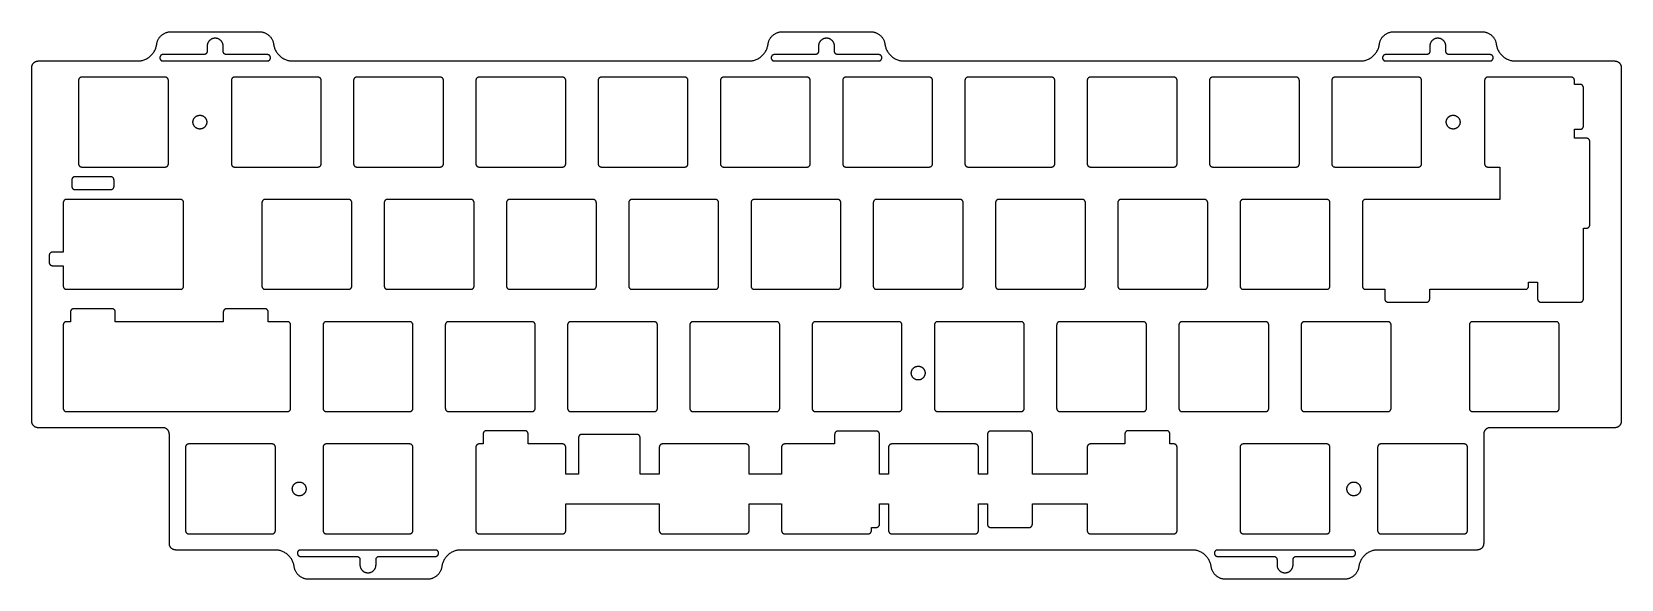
# Model space of a CAD drawing. Header units: millimetres. Extents: x -2342 to -2095, y 389 to 474.
import ezdxf

# ---------------------------------------------------------------- set-up
doc = ezdxf.new("R2010")
doc.units = ezdxf.units.MM
doc.layers.add('默认', color=7, linetype='Continuous', true_color=0xffffff)

msp = doc.modelspace()

# ---------------------------------------------------------------- linework, layer by layer
at = {"layer": '默认'}
for p, q in [((-2336.09, 451.29), (-2336.09, 450.29)), ((-2330.01, 451.79), (-2335.59, 451.79)), ((-2329.51, 450.29), (-2329.51, 451.29)), ((-2335.59, 449.79), (-2330.01, 449.79)), ((-2248.05, 411.66), (-2256.63, 411.66))]:
    msp.add_line(p, q, dxfattribs=at)
for points in [[(-2337.42, 440.04), (-2338.56, 440.04), (-2339.11, 440.04)], [(-2339.11, 437.94), (-2338.56, 437.94), (-2337.42, 437.94)], [(-2131.52, 434.26), (-2131.52, 432.78)], [(-2124.52, 432.75), (-2124.52, 434.26)], [(-2257.13, 411.16), (-2257.13, 405.46), (-2259.13, 405.46)], [(-2244.55, 405.46), (-2247.55, 405.46), (-2247.55, 411.16)], [(-2225.5, 405.46), (-2230.55, 405.46)], [(-2208.83, 405.46), (-2210.23, 405.46)], [(-2193.43, 405.46), (-2194.83, 405.46)], [(-2177.88, 405.46), (-2186.43, 405.46)], [(-2259.13, 400.86), (-2244.55, 400.86)], [(-2230.55, 400.86), (-2225.5, 400.86)], [(-2210.23, 400.86), (-2208.83, 400.86)], [(-2194.83, 400.86), (-2193.43, 400.86)], [(-2186.43, 400.86), (-2177.88, 400.86)]]:
    msp.add_lwpolyline(points, dxfattribs=at)
for points, weights in [([(-2322.86, 472.43), (-2322.6, 474.38), (-2320.63, 474.38)], [1, 0.752772652709, 1]), ([(-2306.87, 474.38), (-2304.9, 474.38), (-2304.64, 472.43)], [1, 0.752772652709, 1]), ([(-2227.61, 472.43), (-2227.35, 474.38), (-2225.38, 474.38)], [1, 0.752772652709, 1]), ([(-2211.62, 474.38), (-2209.65, 474.38), (-2209.39, 472.43)], [1, 0.752772652709, 1]), ([(-2132.36, 472.43), (-2132.1, 474.38), (-2130.13, 474.38)], [1, 0.752772652709, 1]), ([(-2116.37, 474.38), (-2114.4, 474.38), (-2114.14, 472.43)], [1, 0.752772652709, 1]), ([(-2325.84, 469.83), (-2323.21, 469.83), (-2322.86, 472.43)], [1, 0.752772652709, 1]), ([(-2315, 471.33), (-2315, 470.83), (-2315.5, 470.83)], [1, 0.707106781187, 1]), ([(-2312, 470.83), (-2312.5, 470.83), (-2312.5, 471.33)], [1, 0.707106781187, 1]), ([(-2304.64, 472.43), (-2304.29, 469.83), (-2301.66, 469.83)], [1, 0.752772652709, 1]), ([(-2230.59, 469.83), (-2227.96, 469.83), (-2227.61, 472.43)], [1, 0.752772652709, 1]), ([(-2219.75, 471.33), (-2219.75, 470.83), (-2220.25, 470.83)], [1, 0.707106781187, 1]), ([(-2216.75, 470.83), (-2217.25, 470.83), (-2217.25, 471.33)], [1, 0.707106781187, 1]), ([(-2209.39, 472.43), (-2209.04, 469.83), (-2206.41, 469.83)], [1, 0.752772652709, 1]), ([(-2135.34, 469.83), (-2132.71, 469.83), (-2132.36, 472.43)], [1, 0.752772652709, 1]), ([(-2124.5, 471.33), (-2124.5, 470.83), (-2125, 470.83)], [1, 0.707106781186, 1]), ([(-2121.5, 470.83), (-2122, 470.83), (-2122, 471.33)], [1, 0.707106781187, 1]), ([(-2114.14, 472.43), (-2113.79, 469.83), (-2111.16, 469.83)], [1, 0.752772652709, 1]), ([(-2342.32, 468.83), (-2342.32, 469.83), (-2341.32, 469.83)], [1, 0.707106781187, 1]), ([(-2095.68, 469.83), (-2094.68, 469.83), (-2094.68, 468.83)], [1, 0.707106781187, 1]), ([(-2334.54, 467.31), (-2335.04, 467.31), (-2335.04, 466.81)], [1, 0.707106781186, 1]), ([(-2321.04, 466.81), (-2321.04, 467.31), (-2321.54, 467.31)], [1, 0.707106781187, 1]), ([(-2310.73, 467.31), (-2311.23, 467.31), (-2311.23, 466.81)], [1, 0.707106781187, 1]), ([(-2297.23, 466.81), (-2297.23, 467.31), (-2297.73, 467.31)], [1, 0.707106781186, 1]), ([(-2291.68, 467.31), (-2292.18, 467.31), (-2292.18, 466.81)], [1, 0.707106781187, 1]), ([(-2278.18, 466.81), (-2278.18, 467.31), (-2278.68, 467.31)], [1, 0.707106781186, 1]), ([(-2272.63, 467.31), (-2273.13, 467.31), (-2273.13, 466.81)], [1, 0.707106781186, 1]), ([(-2259.13, 466.81), (-2259.13, 467.31), (-2259.63, 467.31)], [1, 0.707106781187, 1]), ([(-2253.58, 467.31), (-2254.08, 467.31), (-2254.08, 466.81)], [1, 0.707106781187, 1]), ([(-2240.08, 466.81), (-2240.08, 467.31), (-2240.58, 467.31)], [1, 0.707106781186, 1]), ([(-2234.53, 467.31), (-2235.03, 467.31), (-2235.03, 466.81)], [1, 0.707106781186, 1]), ([(-2221.03, 466.81), (-2221.03, 467.31), (-2221.53, 467.31)], [1, 0.707106781187, 1]), ([(-2215.48, 467.31), (-2215.98, 467.31), (-2215.98, 466.81)], [1, 0.707106781186, 1]), ([(-2201.98, 466.81), (-2201.98, 467.31), (-2202.48, 467.31)], [1, 0.707106781186, 1]), ([(-2196.43, 467.31), (-2196.93, 467.31), (-2196.93, 466.81)], [1, 0.707106781187, 1]), ([(-2182.93, 466.81), (-2182.93, 467.31), (-2183.43, 467.31)], [1, 0.707106781187, 1]), ([(-2177.38, 467.31), (-2177.88, 467.31), (-2177.88, 466.81)], [1, 0.707106781186, 1]), ([(-2163.88, 466.81), (-2163.88, 467.31), (-2164.38, 467.31)], [1, 0.707106781186, 1]), ([(-2158.33, 467.31), (-2158.83, 467.31), (-2158.83, 466.81)], [1, 0.707106781186, 1]), ([(-2144.83, 466.81), (-2144.83, 467.31), (-2145.33, 467.31)], [1, 0.707106781186, 1]), ([(-2139.28, 467.31), (-2139.78, 467.31), (-2139.78, 466.81)], [1, 0.707106781186, 1]), ([(-2125.78, 466.81), (-2125.78, 467.31), (-2126.28, 467.31)], [1, 0.707106781186, 1]), ([(-2115.46, 467.31), (-2115.96, 467.31), (-2115.96, 466.81)], [1, 0.707106781187, 1]), ([(-2101.96, 466.81), (-2101.96, 467.31), (-2102.46, 467.31)], [1, 0.707106781187, 1]), ([(-2100.57, 465.68), (-2100.57, 466.18), (-2101.07, 466.19)], [1, 0.707106781187, 1]), ([(-2101.07, 459.19), (-2100.57, 459.19), (-2100.57, 459.69)], [1, 0.707106781187, 1]), ([(-2099.58, 457.29), (-2099.58, 457.79), (-2100.08, 457.79)], [1, 0.707106781187, 1]), ([(-2335.04, 453.81), (-2335.04, 453.31), (-2334.54, 453.31)], [1, 0.707106781186, 1]), ([(-2321.54, 453.31), (-2321.04, 453.31), (-2321.04, 453.81)], [1, 0.707106781187, 1]), ([(-2311.23, 453.81), (-2311.23, 453.31), (-2310.73, 453.31)], [1, 0.707106781187, 1]), ([(-2297.73, 453.31), (-2297.23, 453.31), (-2297.23, 453.81)], [1, 0.707106781187, 1]), ([(-2292.18, 453.81), (-2292.18, 453.31), (-2291.68, 453.31)], [1, 0.707106781186, 1]), ([(-2278.68, 453.31), (-2278.18, 453.31), (-2278.18, 453.81)], [1, 0.707106781187, 1]), ([(-2273.13, 453.81), (-2273.13, 453.31), (-2272.63, 453.31)], [1, 0.707106781187, 1]), ([(-2259.63, 453.31), (-2259.13, 453.31), (-2259.13, 453.81)], [1, 0.707106781186, 1]), ([(-2254.08, 453.81), (-2254.08, 453.31), (-2253.58, 453.31)], [1, 0.707106781186, 1]), ([(-2240.58, 453.31), (-2240.08, 453.31), (-2240.08, 453.81)], [1, 0.707106781187, 1]), ([(-2235.03, 453.81), (-2235.03, 453.31), (-2234.53, 453.31)], [1, 0.707106781187, 1]), ([(-2221.53, 453.31), (-2221.03, 453.31), (-2221.03, 453.81)], [1, 0.707106781187, 1]), ([(-2215.98, 453.81), (-2215.98, 453.31), (-2215.48, 453.31)], [1, 0.707106781186, 1]), ([(-2202.48, 453.31), (-2201.98, 453.31), (-2201.98, 453.81)], [1, 0.707106781186, 1]), ([(-2196.93, 453.81), (-2196.93, 453.31), (-2196.43, 453.31)], [1, 0.707106781187, 1]), ([(-2183.43, 453.31), (-2182.93, 453.31), (-2182.93, 453.81)], [1, 0.707106781187, 1]), ([(-2177.88, 453.81), (-2177.88, 453.31), (-2177.38, 453.31)], [1, 0.707106781186, 1]), ([(-2164.38, 453.31), (-2163.88, 453.31), (-2163.88, 453.81)], [1, 0.707106781187, 1]), ([(-2158.83, 453.81), (-2158.83, 453.31), (-2158.33, 453.31)], [1, 0.707106781186, 1]), ([(-2145.33, 453.31), (-2144.83, 453.31), (-2144.83, 453.81)], [1, 0.707106781186, 1]), ([(-2139.78, 453.81), (-2139.78, 453.31), (-2139.28, 453.31)], [1, 0.707106781187, 1]), ([(-2126.28, 453.31), (-2125.78, 453.31), (-2125.78, 453.81)], [1, 0.707106781186, 1]), ([(-2115.96, 453.81), (-2115.96, 453.31), (-2115.46, 453.31)], [1, 0.707106781188, 1]), ([(-2335.59, 451.79), (-2336.09, 451.79), (-2336.09, 451.29)], [1, 0.707106781187, 1]), ([(-2329.51, 451.29), (-2329.51, 451.79), (-2330.01, 451.79)], [1, 0.707106781187, 1]), ([(-2336.92, 448.26), (-2337.42, 448.26), (-2337.42, 447.76)], [1, 0.707106781186, 1]), ([(-2336.09, 450.29), (-2336.09, 449.79), (-2335.59, 449.79)], [1, 0.707106781187, 1]), ([(-2330.01, 449.79), (-2329.51, 449.79), (-2329.51, 450.29)], [1, 0.707106781186, 1]), ([(-2318.66, 447.76), (-2318.66, 448.26), (-2319.16, 448.26)], [1, 0.707106781187, 1]), ([(-2305.96, 448.26), (-2306.46, 448.26), (-2306.46, 447.76)], [1, 0.707106781186, 1]), ([(-2292.46, 447.76), (-2292.46, 448.26), (-2292.96, 448.26)], [1, 0.707106781187, 1]), ([(-2286.91, 448.26), (-2287.41, 448.26), (-2287.41, 447.76)], [1, 0.707106781187, 1]), ([(-2273.41, 447.76), (-2273.41, 448.26), (-2273.91, 448.26)], [1, 0.707106781187, 1]), ([(-2267.86, 448.26), (-2268.36, 448.26), (-2268.36, 447.76)], [1, 0.707106781187, 1]), ([(-2254.36, 447.76), (-2254.36, 448.26), (-2254.86, 448.26)], [1, 0.707106781187, 1]), ([(-2248.81, 448.26), (-2249.31, 448.26), (-2249.31, 447.76)], [1, 0.707106781186, 1]), ([(-2235.31, 447.76), (-2235.31, 448.26), (-2235.81, 448.26)], [1, 0.707106781187, 1]), ([(-2229.76, 448.26), (-2230.26, 448.26), (-2230.26, 447.76)], [1, 0.707106781186, 1]), ([(-2216.26, 447.76), (-2216.26, 448.26), (-2216.76, 448.26)], [1, 0.707106781186, 1]), ([(-2210.71, 448.26), (-2211.21, 448.26), (-2211.21, 447.76)], [1, 0.707106781186, 1]), ([(-2197.21, 447.76), (-2197.21, 448.26), (-2197.71, 448.26)], [1, 0.707106781187, 1]), ([(-2191.66, 448.26), (-2192.16, 448.26), (-2192.16, 447.76)], [1, 0.707106781186, 1]), ([(-2178.16, 447.76), (-2178.16, 448.26), (-2178.66, 448.26)], [1, 0.707106781188, 1]), ([(-2172.61, 448.26), (-2173.11, 448.26), (-2173.11, 447.76)], [1, 0.707106781187, 1]), ([(-2159.11, 447.76), (-2159.11, 448.26), (-2159.61, 448.26)], [1, 0.707106781187, 1]), ([(-2153.56, 448.26), (-2154.06, 448.26), (-2154.06, 447.76)], [1, 0.707106781186, 1]), ([(-2140.06, 447.76), (-2140.06, 448.26), (-2140.56, 448.26)], [1, 0.707106781187, 1]), ([(-2134.51, 448.26), (-2135.01, 448.26), (-2135.01, 447.76)], [1, 0.707106781186, 1]), ([(-2100.08, 443.79), (-2099.58, 443.79), (-2099.58, 444.29)], [1, 0.707106781186, 1]), ([(-2339.11, 440.04), (-2339.61, 440.04), (-2339.61, 439.54)], [1, 0.707106781187, 1]), ([(-2339.61, 438.44), (-2339.61, 437.94), (-2339.11, 437.94)], [1, 0.707106781187, 1]), ([(-2337.42, 434.76), (-2337.42, 434.26), (-2336.92, 434.26)], [1, 0.707106781186, 1]), ([(-2319.16, 434.26), (-2318.66, 434.26), (-2318.66, 434.76)], [1, 0.707106781187, 1]), ([(-2306.46, 434.76), (-2306.46, 434.26), (-2305.96, 434.26)], [1, 0.707106781186, 1]), ([(-2292.96, 434.26), (-2292.46, 434.26), (-2292.46, 434.76)], [1, 0.707106781187, 1]), ([(-2287.41, 434.76), (-2287.41, 434.26), (-2286.91, 434.26)], [1, 0.707106781186, 1]), ([(-2273.91, 434.26), (-2273.41, 434.26), (-2273.41, 434.76)], [1, 0.707106781187, 1]), ([(-2268.36, 434.76), (-2268.36, 434.26), (-2267.86, 434.26)], [1, 0.707106781187, 1]), ([(-2254.86, 434.26), (-2254.36, 434.26), (-2254.36, 434.76)], [1, 0.707106781186, 1]), ([(-2249.31, 434.76), (-2249.31, 434.26), (-2248.81, 434.26)], [1, 0.707106781186, 1]), ([(-2235.81, 434.26), (-2235.31, 434.26), (-2235.31, 434.76)], [1, 0.707106781187, 1]), ([(-2230.26, 434.76), (-2230.26, 434.26), (-2229.76, 434.26)], [1, 0.707106781186, 1]), ([(-2216.76, 434.26), (-2216.26, 434.26), (-2216.26, 434.76)], [1, 0.707106781185, 1]), ([(-2211.21, 434.76), (-2211.21, 434.26), (-2210.71, 434.26)], [1, 0.707106781186, 1]), ([(-2197.71, 434.26), (-2197.21, 434.26), (-2197.21, 434.76)], [1, 0.707106781186, 1]), ([(-2192.16, 434.76), (-2192.16, 434.26), (-2191.66, 434.26)], [1, 0.707106781187, 1]), ([(-2178.66, 434.26), (-2178.16, 434.26), (-2178.16, 434.76)], [1, 0.707106781188, 1]), ([(-2173.11, 434.76), (-2173.11, 434.26), (-2172.61, 434.26)], [1, 0.707106781185, 1]), ([(-2159.61, 434.26), (-2159.11, 434.26), (-2159.11, 434.76)], [1, 0.707106781187, 1]), ([(-2154.06, 434.76), (-2154.06, 434.26), (-2153.56, 434.26)], [1, 0.707106781186, 1]), ([(-2140.56, 434.26), (-2140.06, 434.26), (-2140.06, 434.76)], [1, 0.707106781187, 1]), ([(-2135.01, 434.76), (-2135.01, 434.26), (-2134.51, 434.26)], [1, 0.707106781186, 1]), ([(-2109.61, 434.26), (-2109.11, 434.26), (-2109.11, 434.76)], [1, 0.707106781187, 1]), ([(-2329.31, 430.72), (-2329.31, 431.22), (-2329.81, 431.22)], [1, 0.707106781187, 1]), ([(-2305.49, 430.72), (-2305.49, 431.22), (-2305.99, 431.22)], [1, 0.707106781187, 1]), ([(-2125.02, 432.25), (-2124.52, 432.25), (-2124.52, 432.75)], [1, 0.707106781187, 1]), ([(-2101.07, 432.25), (-2100.57, 432.25), (-2100.57, 432.75)], [1, 0.707106781187, 1]), ([(-2336.92, 429.21), (-2337.42, 429.21), (-2337.42, 428.71)], [1, 0.707106781186, 1]), ([(-2301.99, 428.71), (-2301.99, 429.21), (-2302.49, 429.21)], [1, 0.707106781186, 1]), ([(-2296.44, 429.21), (-2296.94, 429.21), (-2296.94, 428.71)], [1, 0.707106781187, 1]), ([(-2282.94, 428.71), (-2282.94, 429.21), (-2283.44, 429.21)], [1, 0.707106781186, 1]), ([(-2277.39, 429.21), (-2277.89, 429.21), (-2277.89, 428.71)], [1, 0.707106781187, 1]), ([(-2263.89, 428.71), (-2263.89, 429.21), (-2264.39, 429.21)], [1, 0.707106781187, 1]), ([(-2258.34, 429.21), (-2258.84, 429.21), (-2258.84, 428.71)], [1, 0.707106781187, 1]), ([(-2244.84, 428.71), (-2244.84, 429.21), (-2245.34, 429.21)], [1, 0.707106781188, 1]), ([(-2239.29, 429.21), (-2239.79, 429.21), (-2239.79, 428.71)], [1, 0.707106781186, 1]), ([(-2225.79, 428.71), (-2225.79, 429.21), (-2226.29, 429.21)], [1, 0.707106781187, 1]), ([(-2220.24, 429.21), (-2220.74, 429.21), (-2220.74, 428.71)], [1, 0.707106781187, 1]), ([(-2206.74, 428.71), (-2206.74, 429.21), (-2207.24, 429.21)], [1, 0.707106781187, 1]), ([(-2201.19, 429.21), (-2201.69, 429.21), (-2201.69, 428.71)], [1, 0.707106781186, 1]), ([(-2187.69, 428.71), (-2187.69, 429.21), (-2188.19, 429.21)], [1, 0.707106781187, 1]), ([(-2182.14, 429.21), (-2182.64, 429.21), (-2182.64, 428.71)], [1, 0.707106781186, 1]), ([(-2168.64, 428.71), (-2168.64, 429.21), (-2169.14, 429.21)], [1, 0.707106781188, 1]), ([(-2163.09, 429.21), (-2163.59, 429.21), (-2163.59, 428.71)], [1, 0.707106781187, 1]), ([(-2149.59, 428.71), (-2149.59, 429.21), (-2150.09, 429.21)], [1, 0.707106781186, 1]), ([(-2144.04, 429.21), (-2144.54, 429.21), (-2144.54, 428.71)], [1, 0.707106781186, 1]), ([(-2130.54, 428.71), (-2130.54, 429.21), (-2131.04, 429.21)], [1, 0.707106781186, 1]), ([(-2117.84, 429.21), (-2118.34, 429.21), (-2118.34, 428.71)], [1, 0.707106781186, 1]), ([(-2104.34, 428.71), (-2104.34, 429.21), (-2104.84, 429.21)], [1, 0.707106781186, 1]), ([(-2341.32, 412.69), (-2342.32, 412.69), (-2342.32, 413.69)], [1, 0.707106781187, 1]), ([(-2337.42, 415.71), (-2337.42, 415.21), (-2336.92, 415.21)], [1, 0.707106781186, 1]), ([(-2302.49, 415.21), (-2301.99, 415.21), (-2301.99, 415.71)], [1, 0.707106781186, 1]), ([(-2296.94, 415.71), (-2296.94, 415.21), (-2296.44, 415.21)], [1, 0.707106781186, 1]), ([(-2283.44, 415.21), (-2282.94, 415.21), (-2282.94, 415.71)], [1, 0.707106781186, 1]), ([(-2277.89, 415.71), (-2277.89, 415.21), (-2277.39, 415.21)], [1, 0.707106781186, 1]), ([(-2264.39, 415.21), (-2263.89, 415.21), (-2263.89, 415.71)], [1, 0.707106781186, 1]), ([(-2258.84, 415.71), (-2258.84, 415.21), (-2258.34, 415.21)], [1, 0.707106781186, 1]), ([(-2245.34, 415.21), (-2244.84, 415.21), (-2244.84, 415.71)], [1, 0.707106781186, 1]), ([(-2239.79, 415.71), (-2239.79, 415.21), (-2239.29, 415.21)], [1, 0.707106781186, 1]), ([(-2226.29, 415.21), (-2225.79, 415.21), (-2225.79, 415.71)], [1, 0.707106781186, 1]), ([(-2220.74, 415.71), (-2220.74, 415.21), (-2220.24, 415.21)], [1, 0.707106781186, 1]), ([(-2207.24, 415.21), (-2206.74, 415.21), (-2206.74, 415.71)], [1, 0.707106781186, 1]), ([(-2201.69, 415.71), (-2201.69, 415.21), (-2201.19, 415.21)], [1, 0.707106781186, 1]), ([(-2188.19, 415.21), (-2187.69, 415.21), (-2187.69, 415.71)], [1, 0.707106781186, 1]), ([(-2182.64, 415.71), (-2182.64, 415.21), (-2182.14, 415.21)], [1, 0.707106781185, 1]), ([(-2169.14, 415.21), (-2168.64, 415.21), (-2168.64, 415.71)], [1, 0.707106781186, 1]), ([(-2163.59, 415.71), (-2163.59, 415.21), (-2163.09, 415.21)], [1, 0.707106781186, 1]), ([(-2150.09, 415.21), (-2149.59, 415.21), (-2149.59, 415.71)], [1, 0.707106781186, 1]), ([(-2144.54, 415.71), (-2144.54, 415.21), (-2144.04, 415.21)], [1, 0.707106781186, 1]), ([(-2131.04, 415.21), (-2130.54, 415.21), (-2130.54, 415.71)], [1, 0.707106781186, 1]), ([(-2118.34, 415.71), (-2118.34, 415.21), (-2117.84, 415.21)], [1, 0.707106781186, 1]), ([(-2104.84, 415.21), (-2104.34, 415.21), (-2104.34, 415.71)], [1, 0.707106781186, 1]), ([(-2094.68, 413.69), (-2094.68, 412.69), (-2095.68, 412.69)], [1, 0.707106781187, 1]), ([(-2320.89, 411.69), (-2320.89, 412.69), (-2321.89, 412.69)], [1, 0.707106781187, 1]), ([(-2271.5, 412.23), (-2272, 412.23), (-2272, 411.73)], [1, 0.707106781187, 1]), ([(-2265, 411.73), (-2265, 412.23), (-2265.5, 412.23)], [1, 0.707106781187, 1]), ([(-2256.63, 411.66), (-2257.13, 411.66), (-2257.13, 411.16)], [1, 0.707106781187, 1]), ([(-2247.55, 411.16), (-2247.55, 411.66), (-2248.05, 411.66)], [1, 0.707106781187, 1]), ([(-2216.73, 412.16), (-2217.23, 412.16), (-2217.23, 411.66)], [1, 0.707106781187, 1]), ([(-2186.43, 411.67), (-2186.43, 412.17), (-2186.93, 412.17)], [1, 0.707106781187, 1]), ([(-2171.5, 412.23), (-2172, 412.23), (-2172, 411.73)], [1, 0.707106781187, 1]), ([(-2165, 411.73), (-2165, 412.23), (-2165.5, 412.23)], [1, 0.707106781187, 1]), ([(-2115.11, 412.69), (-2116.11, 412.69), (-2116.11, 411.69)], [1, 0.707106781187, 1]), ([(-2317.87, 410.16), (-2318.37, 410.16), (-2318.37, 409.66)], [1, 0.707106781186, 1]), ([(-2304.37, 409.66), (-2304.37, 410.16), (-2304.87, 410.16)], [1, 0.707106781187, 1]), ([(-2296.44, 410.16), (-2296.94, 410.16), (-2296.94, 409.66)], [1, 0.707106781186, 1]), ([(-2282.94, 409.66), (-2282.94, 410.16), (-2283.44, 410.16)], [1, 0.707106781187, 1]), ([(-2272.63, 410.16), (-2273.13, 410.16), (-2273.13, 409.66)], [1, 0.707106781186, 1]), ([(-2259.13, 409.66), (-2259.13, 410.16), (-2259.63, 410.16)], [1, 0.707106781187, 1]), ([(-2244.05, 410.16), (-2244.55, 410.16), (-2244.55, 409.66)], [1, 0.707106781186, 1]), ([(-2230.55, 409.66), (-2230.55, 410.16), (-2231.05, 410.16)], [1, 0.707106781187, 1]), ([(-2225, 410.16), (-2225.5, 410.16), (-2225.5, 409.66)], [1, 0.707106781186, 1]), ([(-2208.33, 410.16), (-2208.83, 410.16), (-2208.83, 409.66)], [1, 0.707106781186, 1]), ([(-2194.83, 409.66), (-2194.83, 410.16), (-2195.33, 410.16)], [1, 0.707106781187, 1]), ([(-2177.38, 410.16), (-2177.88, 410.16), (-2177.88, 409.66)], [1, 0.707106781186, 1]), ([(-2163.88, 409.66), (-2163.88, 410.16), (-2164.38, 410.16)], [1, 0.707106781187, 1]), ([(-2153.56, 410.16), (-2154.06, 410.16), (-2154.06, 409.66)], [1, 0.707106781186, 1]), ([(-2140.06, 409.66), (-2140.06, 410.16), (-2140.56, 410.16)], [1, 0.707106781187, 1]), ([(-2132.13, 410.16), (-2132.63, 410.16), (-2132.63, 409.66)], [1, 0.707106781186, 1]), ([(-2118.63, 409.66), (-2118.63, 410.16), (-2119.13, 410.16)], [1, 0.707106781187, 1]), ([(-2318.37, 396.66), (-2318.37, 396.16), (-2317.87, 396.16)], [1, 0.707106781186, 1]), ([(-2304.87, 396.16), (-2304.37, 396.16), (-2304.37, 396.66)], [1, 0.707106781187, 1]), ([(-2296.94, 396.66), (-2296.94, 396.16), (-2296.44, 396.16)], [1, 0.707106781186, 1]), ([(-2283.44, 396.16), (-2282.94, 396.16), (-2282.94, 396.66)], [1, 0.707106781187, 1]), ([(-2273.13, 396.66), (-2273.13, 396.16), (-2272.63, 396.16)], [1, 0.707106781186, 1]), ([(-2259.63, 396.16), (-2259.13, 396.16), (-2259.13, 396.66)], [1, 0.707106781187, 1]), ([(-2244.55, 396.66), (-2244.55, 396.16), (-2244.05, 396.16)], [1, 0.707106781186, 1]), ([(-2231.05, 396.16), (-2230.55, 396.16), (-2230.55, 396.66)], [1, 0.707106781187, 1]), ([(-2225.5, 396.66), (-2225.5, 396.16), (-2225, 396.16)], [1, 0.707106781186, 1]), ([(-2212, 396.16), (-2211.5, 396.16), (-2211.5, 396.66)], [1, 0.707106781187, 1]), ([(-2208.83, 396.66), (-2208.83, 396.16), (-2208.33, 396.16)], [1, 0.707106781186, 1]), ([(-2195.33, 396.16), (-2194.83, 396.16), (-2194.83, 396.66)], [1, 0.707106781187, 1]), ([(-2193.43, 397.65), (-2193.43, 397.15), (-2192.93, 397.15)], [1, 0.707106781187, 1]), ([(-2186.93, 397.15), (-2186.43, 397.15), (-2186.43, 397.65)], [1, 0.707106781187, 1]), ([(-2177.88, 396.66), (-2177.88, 396.16), (-2177.38, 396.16)], [1, 0.707106781186, 1]), ([(-2164.38, 396.16), (-2163.88, 396.16), (-2163.88, 396.66)], [1, 0.707106781187, 1]), ([(-2154.06, 396.66), (-2154.06, 396.16), (-2153.56, 396.16)], [1, 0.707106781186, 1]), ([(-2140.56, 396.16), (-2140.06, 396.16), (-2140.06, 396.66)], [1, 0.707106781187, 1]), ([(-2132.63, 396.66), (-2132.63, 396.16), (-2132.13, 396.16)], [1, 0.707106781186, 1]), ([(-2119.13, 396.16), (-2118.63, 396.16), (-2118.63, 396.66)], [1, 0.707106781187, 1]), ([(-2319.89, 393.64), (-2320.89, 393.64), (-2320.89, 394.64)], [1, 0.707106781187, 1]), ([(-2116.11, 394.64), (-2116.11, 393.64), (-2117.11, 393.64)], [1, 0.707106781187, 1]), ([(-2301.43, 391.04), (-2301.78, 393.64), (-2304.41, 393.64)], [1, 0.752772652709, 1]), ([(-2291.69, 392.64), (-2291.19, 392.64), (-2291.19, 392.14)], [1, 0.707106781187, 1]), ([(-2288.69, 392.14), (-2288.69, 392.64), (-2288.19, 392.64)], [1, 0.707106781187, 1]), ([(-2275.47, 393.64), (-2278.09, 393.64), (-2278.44, 391.04)], [1, 0.752772652709, 1]), ([(-2158.56, 391.04), (-2158.91, 393.64), (-2161.53, 393.64)], [1, 0.752772652709, 1]), ([(-2148.81, 392.64), (-2148.31, 392.64), (-2148.31, 392.14)], [1, 0.707106781187, 1]), ([(-2145.81, 392.14), (-2145.81, 392.64), (-2145.31, 392.64)], [1, 0.707106781187, 1]), ([(-2132.6, 393.64), (-2135.22, 393.64), (-2135.57, 391.04)], [1, 0.752772652709, 1]), ([(-2299.2, 389.09), (-2301.17, 389.09), (-2301.43, 391.04)], [1, 0.752772652709, 1]), ([(-2278.44, 391.04), (-2278.71, 389.09), (-2280.67, 389.09)], [1, 0.752772652709, 1]), ([(-2156.33, 389.09), (-2158.3, 389.09), (-2158.56, 391.04)], [1, 0.752772652709, 1]), ([(-2135.57, 391.04), (-2135.83, 389.09), (-2137.8, 389.09)], [1, 0.752772652709, 1])]:
    msp.add_rational_spline(points, weights, degree=2, dxfattribs=at)
for points in [[(-2320.63, 474.38), (-2313.75, 474.38), (-2306.87, 474.38)], [(-2225.38, 474.38), (-2218.5, 474.38), (-2211.62, 474.38)], [(-2130.13, 474.38), (-2123.25, 474.38), (-2116.37, 474.38)], [(-2315.5, 470.83), (-2318.69, 470.83), (-2321.87, 470.83)], [(-2315, 472.13), (-2315, 471.73), (-2315, 471.33)], [(-2312.5, 471.33), (-2312.5, 471.73), (-2312.5, 472.13)], [(-2305.63, 470.83), (-2308.81, 470.83), (-2312, 470.83)], [(-2220.25, 470.83), (-2223.44, 470.83), (-2226.62, 470.83)], [(-2219.75, 472.13), (-2219.75, 471.73), (-2219.75, 471.33)], [(-2217.25, 471.33), (-2217.25, 471.73), (-2217.25, 472.13)], [(-2210.38, 470.83), (-2213.56, 470.83), (-2216.75, 470.83)], [(-2125, 470.83), (-2128.19, 470.83), (-2131.37, 470.83)], [(-2124.5, 472.13), (-2124.5, 471.73), (-2124.5, 471.33)], [(-2122, 471.33), (-2122, 471.73), (-2122, 472.13)], [(-2115.13, 470.83), (-2118.31, 470.83), (-2121.5, 470.83)], [(-2342.32, 413.69), (-2342.32, 441.26), (-2342.32, 468.83)], [(-2341.32, 469.83), (-2340.03, 469.83), (-2325.84, 469.83)], [(-2321.87, 469.83), (-2313.75, 469.83), (-2305.63, 469.83)], [(-2301.66, 469.83), (-2270.89, 469.83), (-2230.59, 469.83)], [(-2226.62, 469.83), (-2218.5, 469.83), (-2210.38, 469.83)], [(-2206.41, 469.83), (-2166.15, 469.83), (-2135.34, 469.83)], [(-2131.37, 469.83), (-2123.25, 469.83), (-2115.13, 469.83)], [(-2111.16, 469.83), (-2101.97, 469.83), (-2095.68, 469.83)], [(-2094.68, 468.83), (-2094.68, 441.26), (-2094.68, 413.69)], [(-2335.04, 466.81), (-2335.04, 460.31), (-2335.04, 453.81)], [(-2321.54, 467.31), (-2328.04, 467.31), (-2334.54, 467.31)], [(-2321.04, 453.81), (-2321.04, 460.31), (-2321.04, 466.81)], [(-2311.23, 466.81), (-2311.23, 460.31), (-2311.23, 453.81)], [(-2297.73, 467.31), (-2304.23, 467.31), (-2310.73, 467.31)], [(-2297.23, 453.81), (-2297.23, 460.31), (-2297.23, 466.81)], [(-2292.18, 466.81), (-2292.18, 460.31), (-2292.18, 453.81)], [(-2278.68, 467.31), (-2285.18, 467.31), (-2291.68, 467.31)], [(-2278.18, 453.81), (-2278.18, 460.31), (-2278.18, 466.81)], [(-2273.13, 466.81), (-2273.13, 460.31), (-2273.13, 453.81)], [(-2259.63, 467.31), (-2266.13, 467.31), (-2272.63, 467.31)], [(-2259.13, 453.81), (-2259.13, 460.31), (-2259.13, 466.81)], [(-2254.08, 466.81), (-2254.08, 460.31), (-2254.08, 453.81)], [(-2240.58, 467.31), (-2247.08, 467.31), (-2253.58, 467.31)], [(-2240.08, 453.81), (-2240.08, 460.31), (-2240.08, 466.81)], [(-2235.03, 466.81), (-2235.03, 460.31), (-2235.03, 453.81)], [(-2221.53, 467.31), (-2228.03, 467.31), (-2234.53, 467.31)], [(-2221.03, 453.81), (-2221.03, 460.31), (-2221.03, 466.81)], [(-2215.98, 466.81), (-2215.98, 460.31), (-2215.98, 453.81)], [(-2202.48, 467.31), (-2208.98, 467.31), (-2215.48, 467.31)], [(-2201.98, 453.81), (-2201.98, 460.31), (-2201.98, 466.81)], [(-2196.93, 466.81), (-2196.93, 460.31), (-2196.93, 453.81)], [(-2183.43, 467.31), (-2189.93, 467.31), (-2196.43, 467.31)], [(-2182.93, 453.81), (-2182.93, 460.31), (-2182.93, 466.81)], [(-2177.88, 466.81), (-2177.88, 460.31), (-2177.88, 453.81)], [(-2164.38, 467.31), (-2170.88, 467.31), (-2177.38, 467.31)], [(-2163.88, 453.81), (-2163.88, 460.31), (-2163.88, 466.81)], [(-2158.83, 466.81), (-2158.83, 460.31), (-2158.83, 453.81)], [(-2145.33, 467.31), (-2151.83, 467.31), (-2158.33, 467.31)], [(-2144.83, 453.81), (-2144.83, 460.31), (-2144.83, 466.81)], [(-2139.78, 466.81), (-2139.78, 460.31), (-2139.78, 453.81)], [(-2126.28, 467.31), (-2132.78, 467.31), (-2139.28, 467.31)], [(-2125.78, 453.81), (-2125.78, 460.31), (-2125.78, 466.81)], [(-2115.96, 466.81), (-2115.96, 460.31), (-2115.96, 453.81)], [(-2102.46, 467.31), (-2108.96, 467.31), (-2115.46, 467.31)], [(-2101.96, 466.19), (-2101.96, 466.5), (-2101.96, 466.81)], [(-2101.07, 466.19), (-2101.52, 466.19), (-2101.96, 466.19)], [(-2100.57, 459.69), (-2100.57, 462.68), (-2100.57, 465.68)], [(-2101.96, 457.79), (-2101.96, 458.49), (-2101.96, 459.19)], [(-2101.96, 459.19), (-2101.52, 459.19), (-2101.07, 459.19)], [(-2100.08, 457.79), (-2101.02, 457.79), (-2101.96, 457.79)], [(-2099.58, 444.29), (-2099.58, 450.78), (-2099.58, 457.29)], [(-2334.54, 453.31), (-2328.04, 453.31), (-2321.54, 453.31)], [(-2310.73, 453.31), (-2304.23, 453.31), (-2297.73, 453.31)], [(-2291.68, 453.31), (-2285.18, 453.31), (-2278.68, 453.31)], [(-2272.63, 453.31), (-2266.13, 453.31), (-2259.63, 453.31)], [(-2253.58, 453.31), (-2247.08, 453.31), (-2240.58, 453.31)], [(-2234.53, 453.31), (-2228.03, 453.31), (-2221.53, 453.31)], [(-2215.48, 453.31), (-2208.98, 453.31), (-2202.48, 453.31)], [(-2196.43, 453.31), (-2189.93, 453.31), (-2183.43, 453.31)], [(-2177.38, 453.31), (-2170.88, 453.31), (-2164.38, 453.31)], [(-2158.33, 453.31), (-2151.83, 453.31), (-2145.33, 453.31)], [(-2139.28, 453.31), (-2132.78, 453.31), (-2126.28, 453.31)], [(-2115.46, 453.31), (-2114.52, 453.31), (-2113.58, 453.31)], [(-2113.58, 453.31), (-2113.58, 450.78), (-2113.58, 448.26)], [(-2319.16, 448.26), (-2325.66, 448.26), (-2336.92, 448.26)], [(-2292.96, 448.26), (-2299.46, 448.26), (-2305.96, 448.26)], [(-2273.91, 448.26), (-2280.41, 448.26), (-2286.91, 448.26)], [(-2254.86, 448.26), (-2261.36, 448.26), (-2267.86, 448.26)], [(-2235.81, 448.26), (-2242.31, 448.26), (-2248.81, 448.26)], [(-2216.76, 448.26), (-2223.26, 448.26), (-2229.76, 448.26)], [(-2197.71, 448.26), (-2204.21, 448.26), (-2210.71, 448.26)], [(-2178.66, 448.26), (-2185.16, 448.26), (-2191.66, 448.26)], [(-2159.61, 448.26), (-2166.11, 448.26), (-2172.61, 448.26)], [(-2140.56, 448.26), (-2147.06, 448.26), (-2153.56, 448.26)], [(-2113.58, 448.26), (-2118.09, 448.26), (-2134.51, 448.26)], [(-2337.42, 447.76), (-2337.42, 443.9), (-2337.42, 440.04)], [(-2318.66, 434.76), (-2318.66, 441.26), (-2318.66, 447.76)], [(-2306.46, 447.76), (-2306.46, 441.26), (-2306.46, 434.76)], [(-2292.46, 434.76), (-2292.46, 441.26), (-2292.46, 447.76)], [(-2287.41, 447.76), (-2287.41, 441.26), (-2287.41, 434.76)], [(-2273.41, 434.76), (-2273.41, 441.26), (-2273.41, 447.76)], [(-2268.36, 447.76), (-2268.36, 441.26), (-2268.36, 434.76)], [(-2254.36, 434.76), (-2254.36, 441.26), (-2254.36, 447.76)], [(-2249.31, 447.76), (-2249.31, 441.26), (-2249.31, 434.76)], [(-2235.31, 434.76), (-2235.31, 441.26), (-2235.31, 447.76)], [(-2230.26, 447.76), (-2230.26, 441.26), (-2230.26, 434.76)], [(-2216.26, 434.76), (-2216.26, 441.26), (-2216.26, 447.76)], [(-2211.21, 447.76), (-2211.21, 441.26), (-2211.21, 434.76)], [(-2197.21, 434.76), (-2197.21, 441.26), (-2197.21, 447.76)], [(-2192.16, 447.76), (-2192.16, 441.26), (-2192.16, 434.76)], [(-2178.16, 434.76), (-2178.16, 441.26), (-2178.16, 447.76)], [(-2173.11, 447.76), (-2173.11, 441.26), (-2173.11, 434.76)], [(-2159.11, 434.76), (-2159.11, 441.26), (-2159.11, 447.76)], [(-2154.06, 447.76), (-2154.06, 441.26), (-2154.06, 434.76)], [(-2140.06, 434.76), (-2140.06, 441.26), (-2140.06, 447.76)], [(-2135.01, 447.76), (-2135.01, 441.26), (-2135.01, 434.76)], [(-2100.57, 432.75), (-2100.57, 438.27), (-2100.57, 443.79)], [(-2100.57, 443.79), (-2100.33, 443.79), (-2100.08, 443.79)], [(-2339.61, 439.54), (-2339.61, 438.99), (-2339.61, 438.44)], [(-2337.42, 437.94), (-2337.42, 436.35), (-2337.42, 434.76)], [(-2336.92, 434.26), (-2325.66, 434.26), (-2319.16, 434.26)], [(-2305.96, 434.26), (-2299.46, 434.26), (-2292.96, 434.26)], [(-2286.91, 434.26), (-2280.41, 434.26), (-2273.91, 434.26)], [(-2267.86, 434.26), (-2261.36, 434.26), (-2254.86, 434.26)], [(-2248.81, 434.26), (-2242.31, 434.26), (-2235.81, 434.26)], [(-2229.76, 434.26), (-2223.26, 434.26), (-2216.76, 434.26)], [(-2210.71, 434.26), (-2204.21, 434.26), (-2197.71, 434.26)], [(-2191.66, 434.26), (-2185.16, 434.26), (-2178.66, 434.26)], [(-2172.61, 434.26), (-2166.11, 434.26), (-2159.61, 434.26)], [(-2153.56, 434.26), (-2147.06, 434.26), (-2140.56, 434.26)], [(-2134.51, 434.26), (-2132.97, 434.26), (-2131.52, 434.26)], [(-2124.52, 434.26), (-2114.15, 434.26), (-2109.61, 434.26)], [(-2109.11, 434.76), (-2109.11, 435.07), (-2109.11, 435.38)], [(-2109.11, 435.38), (-2108.4, 435.38), (-2107.7, 435.38)], [(-2107.7, 435.38), (-2107.7, 434.08), (-2107.7, 432.78)], [(-2329.81, 431.22), (-2332.79, 431.22), (-2335.77, 431.22)], [(-2305.99, 431.22), (-2308.97, 431.22), (-2311.95, 431.22)], [(-2130.98, 432.25), (-2128, 432.25), (-2125.02, 432.25)], [(-2107.16, 432.25), (-2104.18, 432.25), (-2101.07, 432.25)], [(-2337.42, 428.71), (-2337.42, 422.21), (-2337.42, 415.71)], [(-2336.31, 429.21), (-2336.61, 429.21), (-2336.92, 429.21)], [(-2336.31, 430.69), (-2336.31, 429.95), (-2336.31, 429.21)], [(-2329.31, 429.21), (-2329.31, 429.96), (-2329.31, 430.72)], [(-2323.92, 429.21), (-2326.61, 429.21), (-2329.31, 429.21)], [(-2312.49, 429.21), (-2317.4, 429.21), (-2323.92, 429.21)], [(-2312.49, 430.69), (-2312.49, 429.95), (-2312.49, 429.21)], [(-2305.49, 429.21), (-2305.49, 429.96), (-2305.49, 430.72)], [(-2302.49, 429.21), (-2303.81, 429.21), (-2305.49, 429.21)], [(-2301.99, 415.71), (-2301.99, 422.21), (-2301.99, 428.71)], [(-2296.94, 428.71), (-2296.94, 422.21), (-2296.94, 415.71)], [(-2283.44, 429.21), (-2289.94, 429.21), (-2296.44, 429.21)], [(-2282.94, 415.71), (-2282.94, 422.21), (-2282.94, 428.71)], [(-2277.89, 428.71), (-2277.89, 422.21), (-2277.89, 415.71)], [(-2264.39, 429.21), (-2270.89, 429.21), (-2277.39, 429.21)], [(-2263.89, 415.71), (-2263.89, 422.21), (-2263.89, 428.71)], [(-2258.84, 428.71), (-2258.84, 422.21), (-2258.84, 415.71)], [(-2245.34, 429.21), (-2251.84, 429.21), (-2258.34, 429.21)], [(-2244.84, 415.71), (-2244.84, 422.21), (-2244.84, 428.71)], [(-2239.79, 428.71), (-2239.79, 422.21), (-2239.79, 415.71)], [(-2226.29, 429.21), (-2232.79, 429.21), (-2239.29, 429.21)], [(-2225.79, 415.71), (-2225.79, 422.21), (-2225.79, 428.71)], [(-2220.74, 428.71), (-2220.74, 422.21), (-2220.74, 415.71)], [(-2207.24, 429.21), (-2213.74, 429.21), (-2220.24, 429.21)], [(-2206.74, 415.71), (-2206.74, 422.21), (-2206.74, 428.71)], [(-2201.69, 428.71), (-2201.69, 422.21), (-2201.69, 415.71)], [(-2188.19, 429.21), (-2194.69, 429.21), (-2201.19, 429.21)], [(-2187.69, 415.71), (-2187.69, 422.21), (-2187.69, 428.71)], [(-2182.64, 428.71), (-2182.64, 422.21), (-2182.64, 415.71)], [(-2169.14, 429.21), (-2175.64, 429.21), (-2182.14, 429.21)], [(-2168.64, 415.71), (-2168.64, 422.21), (-2168.64, 428.71)], [(-2163.59, 428.71), (-2163.59, 422.21), (-2163.59, 415.71)], [(-2150.09, 429.21), (-2156.59, 429.21), (-2163.09, 429.21)], [(-2149.59, 415.71), (-2149.59, 422.21), (-2149.59, 428.71)], [(-2144.54, 428.71), (-2144.54, 422.21), (-2144.54, 415.71)], [(-2131.04, 429.21), (-2137.54, 429.21), (-2144.04, 429.21)], [(-2130.54, 415.71), (-2130.54, 422.21), (-2130.54, 428.71)], [(-2118.34, 428.71), (-2118.34, 422.21), (-2118.34, 415.71)], [(-2104.84, 429.21), (-2111.34, 429.21), (-2117.84, 429.21)], [(-2104.34, 415.71), (-2104.34, 422.21), (-2104.34, 428.71)], [(-2336.92, 415.21), (-2330.42, 415.21), (-2323.92, 415.21)], [(-2323.92, 415.21), (-2308.99, 415.21), (-2302.49, 415.21)], [(-2296.44, 415.21), (-2289.94, 415.21), (-2283.44, 415.21)], [(-2277.39, 415.21), (-2270.89, 415.21), (-2264.39, 415.21)], [(-2258.34, 415.21), (-2251.84, 415.21), (-2245.34, 415.21)], [(-2239.29, 415.21), (-2232.79, 415.21), (-2226.29, 415.21)], [(-2220.24, 415.21), (-2213.74, 415.21), (-2207.24, 415.21)], [(-2201.19, 415.21), (-2194.69, 415.21), (-2188.19, 415.21)], [(-2182.14, 415.21), (-2175.64, 415.21), (-2169.14, 415.21)], [(-2163.09, 415.21), (-2156.59, 415.21), (-2150.09, 415.21)], [(-2144.04, 415.21), (-2137.54, 415.21), (-2131.04, 415.21)], [(-2117.84, 415.21), (-2111.34, 415.21), (-2104.84, 415.21)], [(-2321.89, 412.69), (-2331.61, 412.69), (-2341.32, 412.69)], [(-2320.89, 394.64), (-2320.89, 403.16), (-2320.89, 411.69)], [(-2272, 411.73), (-2272, 410.94), (-2272, 410.16)], [(-2265.5, 412.23), (-2268.5, 412.23), (-2271.5, 412.23)], [(-2265, 410.16), (-2265, 410.94), (-2265, 411.73)], [(-2217.23, 411.66), (-2217.23, 410.91), (-2217.23, 410.16)], [(-2210.77, 412.16), (-2213.75, 412.16), (-2216.73, 412.16)], [(-2210.23, 405.46), (-2210.23, 408.56), (-2210.23, 411.66)], [(-2193.43, 411.64), (-2193.43, 408.55), (-2193.43, 405.46)], [(-2186.93, 412.17), (-2189.91, 412.17), (-2192.89, 412.17)], [(-2186.43, 405.46), (-2186.43, 408.56), (-2186.43, 411.67)], [(-2172, 411.73), (-2172, 410.94), (-2172, 410.16)], [(-2165.5, 412.23), (-2168.5, 412.23), (-2171.5, 412.23)], [(-2165, 410.16), (-2165, 410.94), (-2165, 411.73)], [(-2116.11, 411.69), (-2116.11, 403.16), (-2116.11, 394.64)], [(-2095.68, 412.69), (-2105.4, 412.69), (-2115.11, 412.69)], [(-2318.37, 409.66), (-2318.37, 403.16), (-2318.37, 396.66)], [(-2304.87, 410.16), (-2311.37, 410.16), (-2317.87, 410.16)], [(-2304.37, 396.66), (-2304.37, 403.16), (-2304.37, 409.66)], [(-2296.94, 409.66), (-2296.94, 403.16), (-2296.94, 396.66)], [(-2283.44, 410.16), (-2289.94, 410.16), (-2296.44, 410.16)], [(-2282.94, 396.66), (-2282.94, 403.16), (-2282.94, 409.66)], [(-2273.13, 409.66), (-2273.13, 403.16), (-2273.13, 396.66)], [(-2272, 410.16), (-2272.31, 410.16), (-2272.63, 410.16)], [(-2259.63, 410.16), (-2262.31, 410.16), (-2265, 410.16)], [(-2259.13, 405.46), (-2259.13, 407.56), (-2259.13, 409.66)], [(-2244.55, 409.66), (-2244.55, 407.56), (-2244.55, 405.46)], [(-2231.05, 410.16), (-2237.55, 410.16), (-2244.05, 410.16)], [(-2230.55, 405.46), (-2230.55, 407.36), (-2230.55, 409.66)], [(-2225.5, 409.66), (-2225.5, 407.56), (-2225.5, 405.46)], [(-2217.23, 410.16), (-2221.12, 410.16), (-2225, 410.16)], [(-2208.83, 409.66), (-2208.83, 407.56), (-2208.83, 405.46)], [(-2195.33, 410.16), (-2201.83, 410.16), (-2208.33, 410.16)], [(-2194.83, 405.46), (-2194.83, 407.56), (-2194.83, 409.66)], [(-2177.88, 409.66), (-2177.88, 407.56), (-2177.88, 405.46)], [(-2172, 410.16), (-2174.69, 410.16), (-2177.38, 410.16)], [(-2164.38, 410.16), (-2164.69, 410.16), (-2165, 410.16)], [(-2163.88, 396.66), (-2163.88, 403.16), (-2163.88, 409.66)], [(-2154.06, 409.66), (-2154.06, 403.16), (-2154.06, 396.66)], [(-2140.56, 410.16), (-2147.06, 410.16), (-2153.56, 410.16)], [(-2140.06, 396.66), (-2140.06, 403.16), (-2140.06, 409.66)], [(-2132.63, 409.66), (-2132.63, 403.16), (-2132.63, 396.66)], [(-2119.13, 410.16), (-2125.63, 410.16), (-2132.13, 410.16)], [(-2118.63, 396.66), (-2118.63, 403.16), (-2118.63, 409.66)], [(-2259.13, 396.66), (-2259.13, 398.76), (-2259.13, 400.86)], [(-2244.55, 400.86), (-2244.55, 398.76), (-2244.55, 396.66)], [(-2230.55, 396.66), (-2230.55, 396.94), (-2230.55, 400.86)], [(-2225.5, 400.86), (-2225.5, 398.76), (-2225.5, 396.66)], [(-2210.23, 397.66), (-2210.23, 399.26), (-2210.23, 400.86)], [(-2208.83, 400.86), (-2208.83, 398.76), (-2208.83, 396.66)], [(-2194.83, 396.66), (-2194.83, 398.76), (-2194.83, 400.86)], [(-2193.43, 400.86), (-2193.43, 399.26), (-2193.43, 397.65)], [(-2186.43, 397.65), (-2186.43, 399.26), (-2186.43, 400.86)], [(-2177.88, 400.86), (-2177.88, 398.76), (-2177.88, 396.66)], [(-2211.5, 396.66), (-2211.5, 396.91), (-2211.5, 397.16)], [(-2211.5, 397.16), (-2211.14, 397.16), (-2210.77, 397.16)], [(-2192.93, 397.15), (-2189.93, 397.15), (-2186.93, 397.15)], [(-2317.87, 396.16), (-2311.37, 396.16), (-2304.87, 396.16)], [(-2296.44, 396.16), (-2289.94, 396.16), (-2283.44, 396.16)], [(-2272.63, 396.16), (-2266.13, 396.16), (-2259.63, 396.16)], [(-2244.05, 396.16), (-2237.55, 396.16), (-2231.05, 396.16)], [(-2225, 396.16), (-2218.5, 396.16), (-2212, 396.16)], [(-2208.33, 396.16), (-2201.83, 396.16), (-2195.33, 396.16)], [(-2177.38, 396.16), (-2170.88, 396.16), (-2164.38, 396.16)], [(-2153.56, 396.16), (-2147.06, 396.16), (-2140.56, 396.16)], [(-2132.13, 396.16), (-2125.63, 396.16), (-2119.13, 396.16)], [(-2304.41, 393.64), (-2312.15, 393.64), (-2319.89, 393.64)], [(-2279.43, 393.64), (-2289.94, 393.64), (-2300.44, 393.64)], [(-2300.44, 392.64), (-2296.06, 392.64), (-2291.69, 392.64)], [(-2291.19, 392.14), (-2291.19, 391.74), (-2291.19, 391.34)], [(-2288.69, 391.34), (-2288.69, 391.74), (-2288.69, 392.14)], [(-2288.19, 392.64), (-2283.81, 392.64), (-2279.43, 392.64)], [(-2161.53, 393.64), (-2218.5, 393.64), (-2275.47, 393.64)], [(-2136.56, 393.64), (-2147.06, 393.64), (-2157.57, 393.64)], [(-2157.57, 392.64), (-2153.19, 392.64), (-2148.81, 392.64)], [(-2148.31, 392.14), (-2148.31, 391.74), (-2148.31, 391.34)], [(-2145.81, 391.34), (-2145.81, 391.74), (-2145.81, 392.14)], [(-2145.31, 392.64), (-2140.94, 392.64), (-2136.56, 392.64)], [(-2117.11, 393.64), (-2122.65, 393.64), (-2132.6, 393.64)], [(-2280.67, 389.09), (-2289.94, 389.09), (-2299.2, 389.09)], [(-2137.8, 389.09), (-2147.06, 389.09), (-2156.33, 389.09)]]:
    msp.add_open_spline(points, degree=2, dxfattribs=at)
for points, weights, knots in [([(-2312.5, 472.13), (-2312.5, 473.38), (-2313.75, 473.38), (-2315, 473.38), (-2315, 472.13)], [1, 0.707106803035, 1.0000000618, 0.707106824884, 1], [-203.109694, -203.109694, -203.109694, -201.146198, -201.146198, -199.182703, -199.182703, -199.182703]), ([(-2217.25, 472.13), (-2217.25, 473.38), (-2218.5, 473.38), (-2219.75, 473.38), (-2219.75, 472.13)], [1, 0.707106803035, 1.0000000618, 0.707106824884, 1], [-108.885828, -108.885828, -108.885828, -106.922332, -106.922332, -104.958837, -104.958837, -104.958837]), ([(-2122, 472.13), (-2122, 473.38), (-2123.25, 473.38), (-2124.5, 473.38), (-2124.5, 472.13)], [1, 0.707106803035, 1.0000000618, 0.707106824884, 1], [-69.802154, -69.802154, -69.802154, -67.838658, -67.838658, -65.875163, -65.875163, -65.875163]), ([(-2321.87, 470.83), (-2322.21, 470.83), (-2322.33, 470.52), (-2322.44, 470.27), (-2322.29, 470.05), (-2322.14, 469.83), (-2321.87, 469.83)], [1, 0.831555271881, 1, 0.881884916812, 1, 0.881884916812, 1], [-191.261406, -191.261406, -191.261406, -190.672512, -190.672512, -190.181561, -190.181561, -189.69061, -189.69061, -189.69061]), ([(-2305.63, 469.83), (-2305.38, 469.83), (-2305.23, 470.02), (-2305.08, 470.22), (-2305.14, 470.45), (-2305.24, 470.83), (-2305.63, 470.83)], [1, 0.898383925084, 1, 0.898383925084, 1, 0.789160246438, 1], [-173.518463, -173.518463, -173.518463, -173.063743, -173.063743, -172.609023, -172.609023, -171.947667, -171.947667, -171.947667]), ([(-2226.62, 470.83), (-2226.96, 470.83), (-2227.08, 470.52), (-2227.19, 470.27), (-2227.04, 470.05), (-2226.89, 469.83), (-2226.62, 469.83)], [1, 0.831555271881, 1, 0.881884916812, 1, 0.881884916812, 1], [-97.03754, -97.03754, -97.03754, -96.448646, -96.448646, -95.957695, -95.957695, -95.466744, -95.466744, -95.466744]), ([(-2210.38, 469.83), (-2210.13, 469.83), (-2209.98, 470.02), (-2209.83, 470.22), (-2209.89, 470.45), (-2209.99, 470.83), (-2210.38, 470.83)], [1, 0.898383925084, 1, 0.898383925084, 1, 0.789160246438, 1], [-79.294597, -79.294597, -79.294597, -78.839877, -78.839877, -78.385156, -78.385156, -77.723801, -77.723801, -77.723801]), ([(-2131.37, 470.83), (-2131.71, 470.83), (-2131.83, 470.52), (-2131.94, 470.27), (-2131.79, 470.05), (-2131.64, 469.83), (-2131.37, 469.83)], [1, 0.831555271881, 1, 0.881884916812, 1, 0.881884916812, 1], [-57.953866, -57.953866, -57.953866, -57.364972, -57.364972, -56.874021, -56.874021, -56.38307, -56.38307, -56.38307]), ([(-2115.13, 469.83), (-2114.88, 469.83), (-2114.73, 470.02), (-2114.58, 470.22), (-2114.64, 470.45), (-2114.74, 470.83), (-2115.13, 470.83)], [1, 0.898383925084, 1, 0.898383925084, 1, 0.789160246438, 1], [-40.210923, -40.210923, -40.210923, -39.756203, -39.756203, -39.301483, -39.301483, -38.640127, -38.640127, -38.640127]), ([(-2315.06, 460.31), (-2315.06, 461.38), (-2316.13, 461.38), (-2317.21, 461.38), (-2317.21, 460.31), (-2317.21, 459.23), (-2316.13, 459.23), (-2315.06, 459.23), (-2315.06, 460.31)], [1, 0.707106781187, 1, 0.707106781187, 1, 0.707106781187, 1, 0.707106781187, 1], [0, 0, 0, 1.688606, 1.688606, 3.377212, 3.377212, 5.065818, 5.065818, 6.754424, 6.754424, 6.754424]), ([(-2119.79, 460.31), (-2119.79, 461.38), (-2120.87, 461.38), (-2121.94, 461.38), (-2121.94, 460.31), (-2121.94, 459.23), (-2120.87, 459.23), (-2119.79, 459.23), (-2119.79, 460.31)], [1, 0.707106781187, 1, 0.707106781187, 1, 0.707106781187, 1, 0.707106781187, 1], [0, 0, 0, 1.688606, 1.688606, 3.377212, 3.377212, 5.065818, 5.065818, 6.754424, 6.754424, 6.754424]), ([(-2335.77, 431.22), (-2335.99, 431.23), (-2336.15, 431.07), (-2336.31, 430.91), (-2336.31, 430.69)], [1, 0.916284998338, 1, 0.916284998338, 1], [-639.1216055, -639.1216055, -639.1216055, -638.6965071, -638.6965071, -638.2714087, -638.2714087, -638.2714087]), ([(-2311.95, 431.22), (-2312.17, 431.23), (-2312.33, 431.07), (-2312.49, 430.91), (-2312.49, 430.69)], [1, 0.916284998338, 1, 0.916284998338, 1], [-570.1381134, -570.1381134, -570.1381134, -569.713015, -569.713015, -569.2879167, -569.2879167, -569.2879167]), ([(-2131.52, 432.78), (-2131.53, 432.56), (-2131.37, 432.4), (-2131.2, 432.24), (-2130.98, 432.25)], [1, 0.916284998338, 1, 0.916284998338, 1], [0, 0, 0, 0.4250984, 0.4250984, 0.8501967, 0.8501967, 0.8501967]), ([(-2107.7, 432.78), (-2107.71, 432.56), (-2107.55, 432.4), (-2107.39, 432.24), (-2107.16, 432.25)], [1, 0.916284998338, 1, 0.916284998338, 1], [23.6010447, 23.6010447, 23.6010447, 24.026143, 24.026143, 24.4512414, 24.4512414, 24.4512414]), ([(-2203.14, 421.21), (-2203.14, 422.28), (-2204.21, 422.28), (-2205.29, 422.28), (-2205.29, 421.21), (-2205.29, 420.13), (-2204.21, 420.13), (-2203.14, 420.13), (-2203.14, 421.21)], [1, 0.707106781187, 1, 0.707106781187, 1, 0.707106781187, 1, 0.707106781187, 1], [0, 0, 0, 1.688606, 1.688606, 3.377212, 3.377212, 5.065818, 5.065818, 6.754424, 6.754424, 6.754424]), ([(-2210.23, 411.66), (-2210.24, 411.88), (-2210.4, 412.02), (-2210.55, 412.17), (-2210.77, 412.16)], [1, 0.922440737954, 1, 0.922440737954, 1], [-414.1372935, -414.1372935, -414.1372935, -413.7285679, -413.7285679, -413.3198423, -413.3198423, -413.3198423]), ([(-2192.89, 412.17), (-2193.12, 412.18), (-2193.28, 412.02), (-2193.44, 411.86), (-2193.43, 411.64)], [1, 0.916284998338, 1, 0.916284998338, 1], [-453.1354884, -453.1354884, -453.1354884, -452.7103901, -452.7103901, -452.2852917, -452.2852917, -452.2852917]), ([(-2299.58, 403.16), (-2299.58, 404.23), (-2300.65, 404.23), (-2301.73, 404.23), (-2301.73, 403.16), (-2301.73, 402.08), (-2300.65, 402.08), (-2299.58, 402.08), (-2299.58, 403.16)], [1, 0.707106781187, 1, 0.707106781187, 1, 0.707106781187, 1, 0.707106781187, 1], [0, 0, 0, 1.688606, 1.688606, 3.377212, 3.377212, 5.065818, 5.065818, 6.754424, 6.754424, 6.754424]), ([(-2135.27, 403.16), (-2135.27, 404.23), (-2136.35, 404.23), (-2137.42, 404.23), (-2137.42, 403.16), (-2137.42, 402.08), (-2136.35, 402.08), (-2135.27, 402.08), (-2135.27, 403.16)], [1, 0.707106781187, 1, 0.707106781187, 1, 0.707106781187, 1, 0.707106781187, 1], [0, 0, 0, 1.688606, 1.688606, 3.377212, 3.377212, 5.065818, 5.065818, 6.754424, 6.754424, 6.754424]), ([(-2210.77, 397.16), (-2210.55, 397.15), (-2210.4, 397.3), (-2210.24, 397.44), (-2210.23, 397.66)], [1, 0.922440737954, 1, 0.922440737954, 1], [-228.5681924, -228.5681924, -228.5681924, -228.1594669, -228.1594669, -227.7507413, -227.7507413, -227.7507413]), ([(-2300.44, 393.64), (-2300.71, 393.64), (-2300.86, 393.42), (-2301.01, 393.2), (-2300.9, 392.95), (-2300.78, 392.64), (-2300.44, 392.64)], [1, 0.881884916812, 1, 0.881884916812, 1, 0.831555271881, 1], [32.429783, 32.429783, 32.429783, 32.920734, 32.920734, 33.411685, 33.411685, 34.000579, 34.000579, 34.000579]), ([(-2291.19, 391.34), (-2291.19, 390.09), (-2289.94, 390.09), (-2288.69, 390.09), (-2288.69, 391.34)], [1, 0.707106824884, 1.0000000618, 0.707106803035, 1], [41.921876, 41.921876, 41.921876, 43.885371, 43.885371, 45.848867, 45.848867, 45.848867]), ([(-2279.43, 392.64), (-2279.05, 392.64), (-2278.95, 393.02), (-2278.89, 393.25), (-2279.04, 393.45), (-2279.19, 393.64), (-2279.43, 393.64)], [1, 0.789160246438, 1, 0.898383925084, 1, 0.898383925084, 1], [14.68684, 14.68684, 14.68684, 15.348196, 15.348196, 15.802916, 15.802916, 16.257636, 16.257636, 16.257636]), ([(-2157.57, 393.64), (-2157.83, 393.64), (-2157.98, 393.42), (-2158.13, 393.2), (-2158.03, 392.95), (-2157.9, 392.64), (-2157.57, 392.64)], [1, 0.881884916812, 1, 0.881884916812, 1, 0.831555271881, 1], [-6.653891, -6.653891, -6.653891, -6.16294, -6.16294, -5.671989, -5.671989, -5.083094, -5.083094, -5.083094]), ([(-2148.31, 391.34), (-2148.31, 390.09), (-2147.06, 390.09), (-2145.81, 390.09), (-2145.81, 391.34)], [1, 0.707106824884, 1.0000000618, 0.707106803035, 1], [2.838202, 2.838202, 2.838202, 4.801698, 4.801698, 6.765193, 6.765193, 6.765193]), ([(-2136.56, 392.64), (-2136.17, 392.64), (-2136.08, 393.02), (-2136.02, 393.25), (-2136.17, 393.45), (-2136.32, 393.64), (-2136.56, 393.64)], [1, 0.789160246438, 1, 0.898383925084, 1, 0.898383925084, 1], [-24.396834, -24.396834, -24.396834, -23.735478, -23.735478, -23.280758, -23.280758, -22.826038, -22.826038, -22.826038])]:
    msp.add_rational_spline(points, weights, degree=2, knots=knots, dxfattribs=at)

doc.saveas('drawing.dxf')
